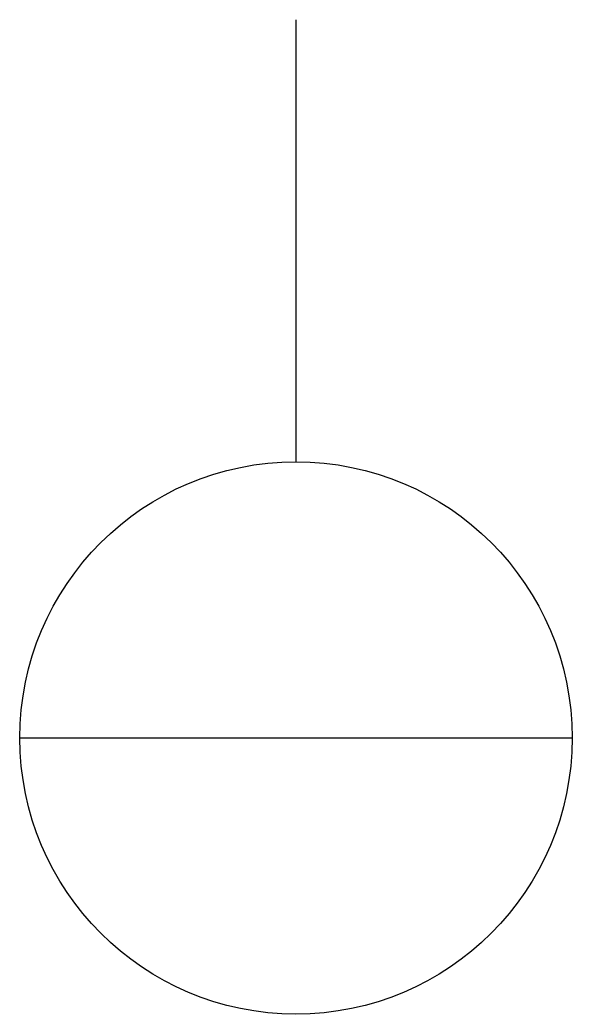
# Model space of a CAD drawing. Extents: x -1 to 1, y -1 to 2.6.
import ezdxf

# ---------------------------------------------------------------- set-up
doc = ezdxf.new("R2010")
doc.units = 0
doc.layers.get('0').update_dxf_attribs({"linetype": 'CONTINUOUS'})

msp = doc.modelspace()

# ---------------------------------------------------------------- linework, layer by layer
at = {"color": 0}
for p, q in [((0, 1), (0, 2.6)), ((-1, 0), (1, 0))]:
    msp.add_line(p, q, dxfattribs=at)
msp.add_circle((0, 0), 1, dxfattribs=at)

doc.saveas('drawing.dxf')
